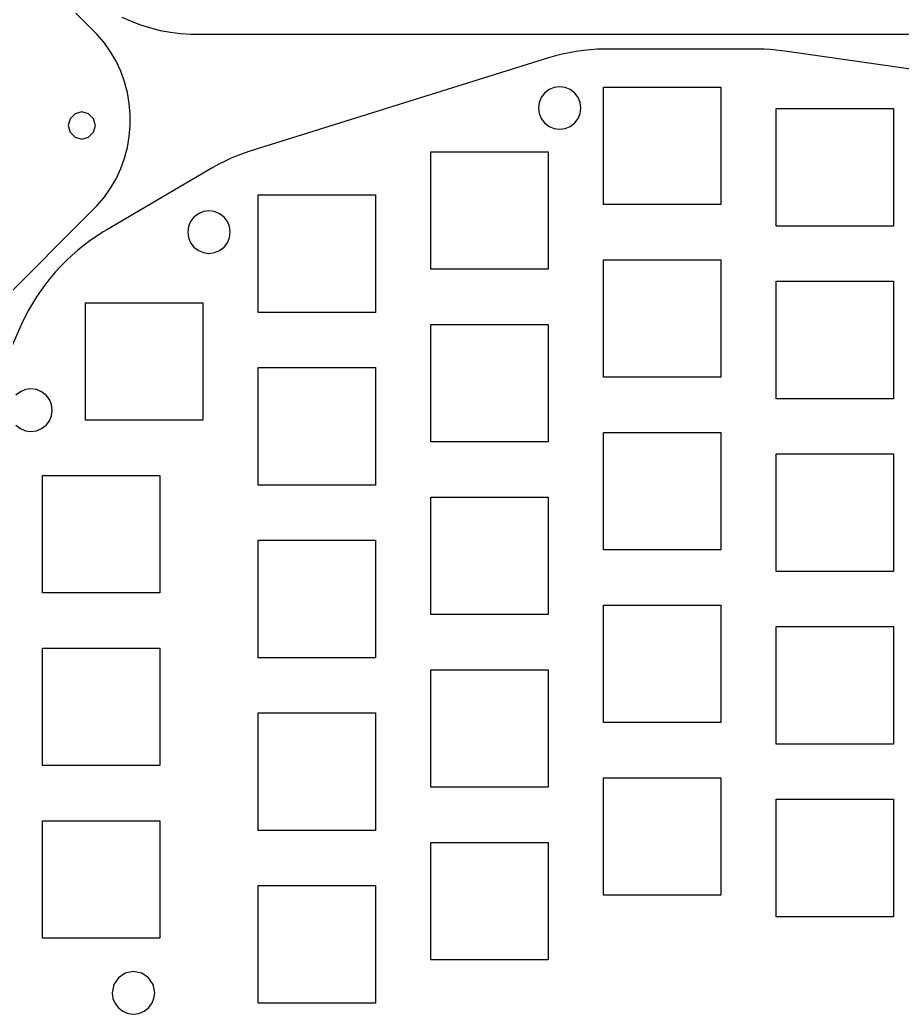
# Model space of a CAD drawing. Extents: x -1 to 514, y 19 to 842.
# Drawn here: x 288.9 to 392.7, y 585.2 to 702.2 of the extents above; entities that cross this region are included whole.
import ezdxf

# ---------------------------------------------------------------- set-up
doc = ezdxf.new("R2010")
doc.units = 0

msp = doc.modelspace()

# ---------------------------------------------------------------- linework, layer by layer
at = {"layer": 'Layer 1'}
for p, q in [((297.945879, 700.537164), (291.898305, 706.585531)), ((300.852728, 702.545653), (301.95207, 702.050883)), ((301.95207, 702.050883), (303.079459, 701.622258)), ((303.079459, 701.622258), (304.230395, 701.262425)), ((304.230395, 701.262425), (305.40091, 700.97403)), ((305.40091, 700.97403), (306.587035, 700.757072)), ((298.785136, 699.53704), (297.945879, 700.537164)), ((306.587035, 700.757072), (307.783744, 700.611551)), ((307.783744, 700.611551), (308.987332, 700.540114)), ((308.987332, 700.540114), (431.358557, 700.540114)), ((299.533906, 698.468125), (298.785136, 699.53704)), ((355.192632, 698.604144), (354.360519, 698.491432)), ((356.027921, 698.688811), (355.192632, 698.604144)), ((356.865855, 698.745432), (356.027921, 698.688811)), ((357.705112, 698.773478), (356.865855, 698.745432)), ((358.125006, 698.773478), (357.705112, 698.773478)), ((375.747027, 698.773742), (358.125006, 698.773478)), ((376.454787, 698.753634), (375.747027, 698.773742)), ((377.161752, 698.713417), (376.454787, 698.753634)), ((377.867395, 698.653092), (377.161752, 698.713417)), ((378.570921, 698.572924), (377.867395, 698.653092)), ((378.921494, 698.522917), (378.570921, 698.572924)), ((300.186632, 697.338355), (299.533906, 698.468125)), ((351.083923, 697.763035), (316.426989, 686.932859)), ((351.893282, 697.986343), (351.083923, 697.763035)), ((352.709785, 698.182399), (351.893282, 697.986343)), ((353.532638, 698.350938), (352.709785, 698.182399)), ((354.360519, 698.491432), (353.532638, 698.350938)), ((417.596385, 692.997895), (378.921494, 698.522917)), ((300.738287, 696.155669), (300.186632, 697.338355)), ((301.184904, 694.928004), (300.738287, 696.155669)), ((301.522776, 693.668589), (301.184904, 694.928004)), ((351.154746, 694.003675), (350.633113, 693.602584)), ((351.762918, 694.254877), (351.154746, 694.003675)), ((352.404745, 694.338611), (351.762918, 694.254877)), ((353.046571, 694.254877), (352.404745, 694.338611)), ((353.654743, 694.003675), (353.046571, 694.254877)), ((354.176377, 693.602584), (353.654743, 694.003675)), ((357.560915, 680.484707), (357.560915, 694.302289)), ((357.560915, 694.302289), (371.378497, 694.302289)), ((371.378497, 694.302289), (371.378497, 680.484707)), ((301.749259, 692.382716), (301.522776, 693.668589)), ((350.239684, 693.088613), (349.991286, 692.490908)), ((350.633113, 693.602584), (350.239684, 693.088613)), ((354.569806, 693.088613), (354.176377, 693.602584)), ((354.818203, 692.490908), (354.569806, 693.088613)), ((301.86303, 691.080967), (301.749259, 692.382716)), ((349.991286, 692.490908), (349.904748, 691.838614)), ((349.904748, 691.838614), (349.991286, 691.186321)), ((354.904742, 691.838614), (354.818203, 692.490908)), ((354.818203, 691.186321), (354.904742, 691.838614)), ((354.904742, 691.838614), (354.904742, 691.838614)), ((377.880889, 677.94471), (377.880889, 691.762293)), ((377.880889, 691.762293), (391.698472, 691.762293)), ((391.698472, 691.762293), (391.698472, 677.94471)), ((294.777155, 690.576017), (294.562796, 689.776017)), ((295.362795, 691.161657), (294.777155, 690.576017)), ((296.162794, 691.376016), (295.362795, 691.161657)), ((296.962793, 691.161657), (296.162794, 691.376016)), ((297.548433, 690.576017), (296.962793, 691.161657)), ((297.762792, 689.776017), (297.548433, 690.576017)), ((301.86303, 689.776573), (301.86303, 691.080967)), ((349.991286, 691.186321), (350.239684, 690.588616)), ((350.239684, 690.588616), (350.633113, 690.074644)), ((354.176377, 690.074644), (354.569806, 690.588616)), ((354.569806, 690.588616), (354.818203, 691.186321)), ((294.562796, 689.776017), (294.777155, 688.976018)), ((297.548433, 688.976018), (297.762792, 689.776017)), ((297.762792, 689.776017), (297.762792, 689.776017)), ((301.749259, 688.474825), (301.86303, 689.776573)), ((350.633113, 690.074644), (351.154746, 689.673553)), ((351.154746, 689.673553), (351.762918, 689.422351)), ((351.762918, 689.422351), (352.404745, 689.338617)), ((352.404745, 689.338617), (353.046571, 689.422351)), ((353.046571, 689.422351), (353.654743, 689.673553)), ((353.654743, 689.673553), (354.176377, 690.074644)), ((294.777155, 688.976018), (295.362795, 688.390378)), ((295.362795, 688.390378), (296.162794, 688.176019)), ((296.162794, 688.176019), (296.962793, 688.390378)), ((296.962793, 688.390378), (297.548433, 688.976018)), ((301.522776, 687.188951), (301.749259, 688.474825)), ((301.184904, 685.929536), (301.522776, 687.188951)), ((316.426989, 686.932859), (316.037788, 686.811151)), ((300.738287, 684.701871), (301.184904, 685.929536)), ((313.755495, 685.930619), (313.015191, 685.587719)), ((314.506381, 686.248912), (313.755495, 685.930619)), ((315.267322, 686.542599), (314.506381, 686.248912)), ((316.037788, 686.811151), (315.267322, 686.542599)), ((337.24094, 672.864716), (337.24094, 686.682299)), ((337.24094, 686.682299), (351.058523, 686.682299)), ((351.058523, 686.682299), (351.058523, 672.864716)), ((311.570304, 684.830747), (299.087013, 677.487511)), ((300.186632, 683.519185), (300.738287, 684.701871)), ((312.28653, 685.221007), (311.570304, 684.830747)), ((313.015191, 685.587719), (312.28653, 685.221007)), ((299.533906, 682.389416), (300.186632, 683.519185)), ((298.785136, 681.317855), (299.533906, 682.389416)), ((297.945879, 680.320377), (298.785136, 681.317855)), ((316.920966, 667.784723), (316.920966, 681.602305)), ((316.920966, 681.602305), (330.738548, 681.602305)), ((330.738548, 681.602305), (330.738548, 667.784723)), ((273.614032, 655.986678), (297.945879, 680.320377)), ((371.378497, 680.484707), (357.560915, 680.484707)), ((309.358165, 678.997602), (308.964736, 678.483631)), ((309.879798, 679.398694), (309.358165, 678.997602)), ((310.48797, 679.649896), (309.879798, 679.398694)), ((311.129797, 679.73363), (310.48797, 679.649896)), ((311.771623, 679.649896), (311.129797, 679.73363)), ((312.379795, 679.398694), (311.771623, 679.649896)), ((312.901429, 678.997602), (312.379795, 679.398694)), ((313.294858, 678.483631), (312.901429, 678.997602)), ((308.716338, 677.885926), (308.6298, 677.233633)), ((308.964736, 678.483631), (308.716338, 677.885926)), ((313.543255, 677.885926), (313.294858, 678.483631)), ((313.629794, 677.233633), (313.543255, 677.885926)), ((391.698472, 677.94471), (377.880889, 677.94471)), ((297.91544, 676.759114), (297.158997, 676.235504)), ((298.690403, 677.254413), (297.91544, 676.759114)), ((299.087013, 677.487511), (298.690403, 677.254413)), ((308.6298, 677.233633), (308.716338, 676.581339)), ((308.716338, 676.581339), (308.964736, 675.983634)), ((313.294858, 675.983634), (313.543255, 676.581339)), ((313.543255, 676.581339), (313.629794, 677.233633)), ((313.629794, 677.233633), (313.629794, 677.233633)), ((296.422662, 675.684377), (295.706965, 675.106793)), ((297.158997, 676.235504), (296.422662, 675.684377)), ((308.964736, 675.983634), (309.358165, 675.469663)), ((309.358165, 675.469663), (309.879798, 675.068572)), ((312.379795, 675.068572), (312.901429, 675.469663)), ((312.901429, 675.469663), (313.294858, 675.983634)), ((295.012964, 674.503014), (294.341717, 673.874101)), ((295.706965, 675.106793), (295.012964, 674.503014)), ((309.879798, 675.068572), (310.48797, 674.817369)), ((310.48797, 674.817369), (311.129797, 674.733635)), ((311.129797, 674.733635), (311.771623, 674.817369)), ((311.771623, 674.817369), (312.379795, 675.068572)), ((293.694283, 673.220845), (293.07119, 672.544042)), ((294.341717, 673.874101), (293.694283, 673.220845)), ((351.058523, 672.864716), (337.24094, 672.864716)), ((357.560915, 660.164865), (357.560915, 673.982315)), ((357.560915, 673.982315), (371.378497, 673.982315)), ((371.378497, 673.982315), (371.378497, 660.164865)), ((292.473497, 671.845014), (291.901997, 671.124289)), ((293.07119, 672.544042), (292.473497, 671.845014)), ((291.901997, 671.124289), (291.357221, 670.382928)), ((377.880889, 657.624868), (377.880889, 671.442318)), ((377.880889, 671.442318), (391.698472, 671.442318)), ((391.698472, 671.442318), (391.698472, 657.624868)), ((290.84049, 669.621987), (290.35207, 668.84279)), ((291.357221, 670.382928), (290.84049, 669.621987)), ((290.35207, 668.84279), (289.892489, 668.045866)), ((296.600991, 655.084871), (296.600991, 668.902321)), ((296.600991, 668.902321), (310.418574, 668.902321)), ((310.418574, 668.902321), (310.418574, 655.084871)), ((289.462807, 667.232538), (289.063286, 666.403864)), ((289.892489, 668.045866), (289.462807, 667.232538)), ((330.738548, 667.784723), (316.920966, 667.784723)), ((288.878872, 665.982648), (285.144283, 657.446063)), ((289.063286, 666.403864), (288.878872, 665.982648)), ((337.24094, 652.544874), (337.24094, 666.362325)), ((337.24094, 666.362325), (351.058523, 666.362325)), ((351.058523, 666.362325), (351.058523, 652.544874)), ((316.920966, 647.464881), (316.920966, 661.282463)), ((316.920966, 661.282463), (330.738548, 661.282463)), ((330.738548, 661.282463), (330.738548, 647.464881)), ((371.378497, 660.164865), (357.560915, 660.164865)), ((290.174823, 658.778656), (289.532997, 658.694922)), ((290.81665, 658.694922), (290.174823, 658.778656)), ((288.924825, 658.44372), (288.403191, 658.042629)), ((289.532997, 658.694922), (288.924825, 658.44372)), ((291.424822, 658.44372), (290.81665, 658.694922)), ((291.946455, 658.042629), (291.424822, 658.44372)), ((292.339884, 657.528658), (291.946455, 658.042629)), ((391.698472, 657.624868), (377.880889, 657.624868)), ((292.588282, 656.930952), (292.339884, 657.528658)), ((292.67482, 656.278659), (292.588282, 656.930952)), ((292.339884, 655.02866), (292.588282, 655.626366)), ((292.588282, 655.626366), (292.67482, 656.278659)), ((292.67482, 656.278659), (292.67482, 656.278659)), ((288.403191, 654.514689), (288.924825, 654.113598)), ((288.924825, 654.113598), (289.532997, 653.862396)), ((290.81665, 653.862396), (291.424822, 654.113598)), ((291.424822, 654.113598), (291.946455, 654.514689)), ((291.946455, 654.514689), (292.339884, 655.02866)), ((310.418574, 655.084871), (296.600991, 655.084871)), ((289.532997, 653.862396), (290.174823, 653.778662)), ((290.174823, 653.778662), (290.81665, 653.862396)), ((357.560915, 639.836692), (357.560915, 653.654271)), ((357.560915, 653.654271), (371.378497, 653.654271)), ((371.378497, 653.654271), (371.378497, 639.836692)), ((351.058523, 652.544874), (337.24094, 652.544874)), ((377.880889, 637.304883), (377.880889, 651.122476)), ((377.880889, 651.122476), (391.698472, 651.122476)), ((391.698472, 651.122476), (391.698472, 637.304883)), ((291.520998, 634.764897), (291.520998, 648.582479)), ((291.520998, 648.582479), (305.33858, 648.582479)), ((305.33858, 648.582479), (305.33858, 634.764897)), ((330.738548, 647.464881), (316.920966, 647.464881)), ((337.24094, 632.2249), (337.24094, 646.042482)), ((337.24094, 646.042482), (351.058523, 646.042482)), ((351.058523, 646.042482), (351.058523, 632.2249)), ((316.920966, 627.144906), (316.920966, 640.962478)), ((316.920966, 640.962478), (330.738548, 640.962478)), ((330.738548, 640.962478), (330.738548, 627.144906)), ((371.378497, 639.836692), (357.560915, 639.836692)), ((391.698472, 637.304883), (377.880889, 637.304883)), ((305.33858, 634.764897), (291.520998, 634.764897)), ((357.560915, 619.524916), (357.560915, 633.342498)), ((357.560915, 633.342498), (371.378497, 633.342498)), ((371.378497, 633.342498), (371.378497, 619.524916)), ((351.058523, 632.2249), (337.24094, 632.2249)), ((377.880889, 616.984919), (377.880889, 630.802502)), ((377.880889, 630.802502), (391.698472, 630.802502)), ((391.698472, 630.802502), (391.698472, 616.984919)), ((291.520998, 614.444922), (291.520998, 628.262505)), ((291.520998, 628.262505), (305.33858, 628.262505)), ((305.33858, 628.262505), (305.33858, 614.444922)), ((330.738548, 627.144906), (316.920966, 627.144906)), ((337.24094, 611.904793), (337.24094, 625.722508)), ((337.24094, 625.722508), (351.058523, 625.722508)), ((351.058523, 625.722508), (351.058523, 611.904793)), ((316.920966, 606.8248), (316.920966, 620.642514)), ((316.920966, 620.642514), (330.738548, 620.642514)), ((330.738548, 620.642514), (330.738548, 606.8248)), ((371.378497, 619.524916), (357.560915, 619.524916)), ((391.698472, 616.984919), (377.880889, 616.984919)), ((305.33858, 614.444922), (291.520998, 614.444922)), ((357.560915, 599.204809), (357.560915, 613.022392)), ((357.560915, 613.022392), (371.378497, 613.022392)), ((371.378497, 613.022392), (371.378497, 599.204809)), ((351.058523, 611.904793), (337.24094, 611.904793)), ((377.880889, 596.664812), (377.880889, 610.482395)), ((377.880889, 610.482395), (391.698472, 610.482395)), ((391.698472, 610.482395), (391.698472, 596.664812)), ((291.520998, 594.124816), (291.520998, 607.942398)), ((291.520998, 607.942398), (305.33858, 607.942398)), ((305.33858, 607.942398), (305.33858, 594.124816)), ((330.738548, 606.8248), (316.920966, 606.8248)), ((337.24094, 591.584819), (337.24094, 605.402401)), ((337.24094, 605.402401), (351.058523, 605.402401)), ((351.058523, 605.402401), (351.058523, 591.584819)), ((316.920966, 586.504825), (316.920966, 600.322408)), ((316.920966, 600.322408), (330.738548, 600.322408)), ((330.738548, 600.322408), (330.738548, 586.504825)), ((371.378497, 599.204809), (357.560915, 599.204809)), ((391.698472, 596.664812), (377.880889, 596.664812)), ((305.33858, 594.124816), (291.520998, 594.124816)), ((351.058523, 591.584819), (337.24094, 591.584819)), ((301.266696, 590.00228), (300.472043, 589.46651)), ((302.239808, 590.198742), (301.266696, 590.00228)), ((303.21292, 590.00228), (302.239808, 590.198742)), ((304.007573, 589.46651), (303.21292, 590.00228)), ((299.936273, 588.671857), (299.739811, 587.698745)), ((300.472043, 589.46651), (299.936273, 588.671857)), ((304.543343, 588.671857), (304.007573, 589.46651)), ((304.739805, 587.698745), (304.543343, 588.671857)), ((299.739811, 587.698745), (299.826349, 587.046452)), ((304.653267, 587.046452), (304.739805, 587.698745)), ((304.739805, 587.698745), (304.739805, 587.698745)), ((299.826349, 587.046452), (300.074747, 586.448747)), ((300.074747, 586.448747), (300.468176, 585.934776)), ((304.01144, 585.934776), (304.404869, 586.448747)), ((304.404869, 586.448747), (304.653267, 587.046452)), ((330.738548, 586.504825), (316.920966, 586.504825)), ((300.468176, 585.934776), (300.989809, 585.533684)), ((300.989809, 585.533684), (301.597981, 585.282482)), ((301.597981, 585.282482), (302.239808, 585.198748)), ((302.239808, 585.198748), (302.881635, 585.282482)), ((302.881635, 585.282482), (303.489807, 585.533684)), ((303.489807, 585.533684), (304.01144, 585.934776))]:
    msp.add_line(p, q, dxfattribs=at)

doc.saveas('drawing.dxf')
